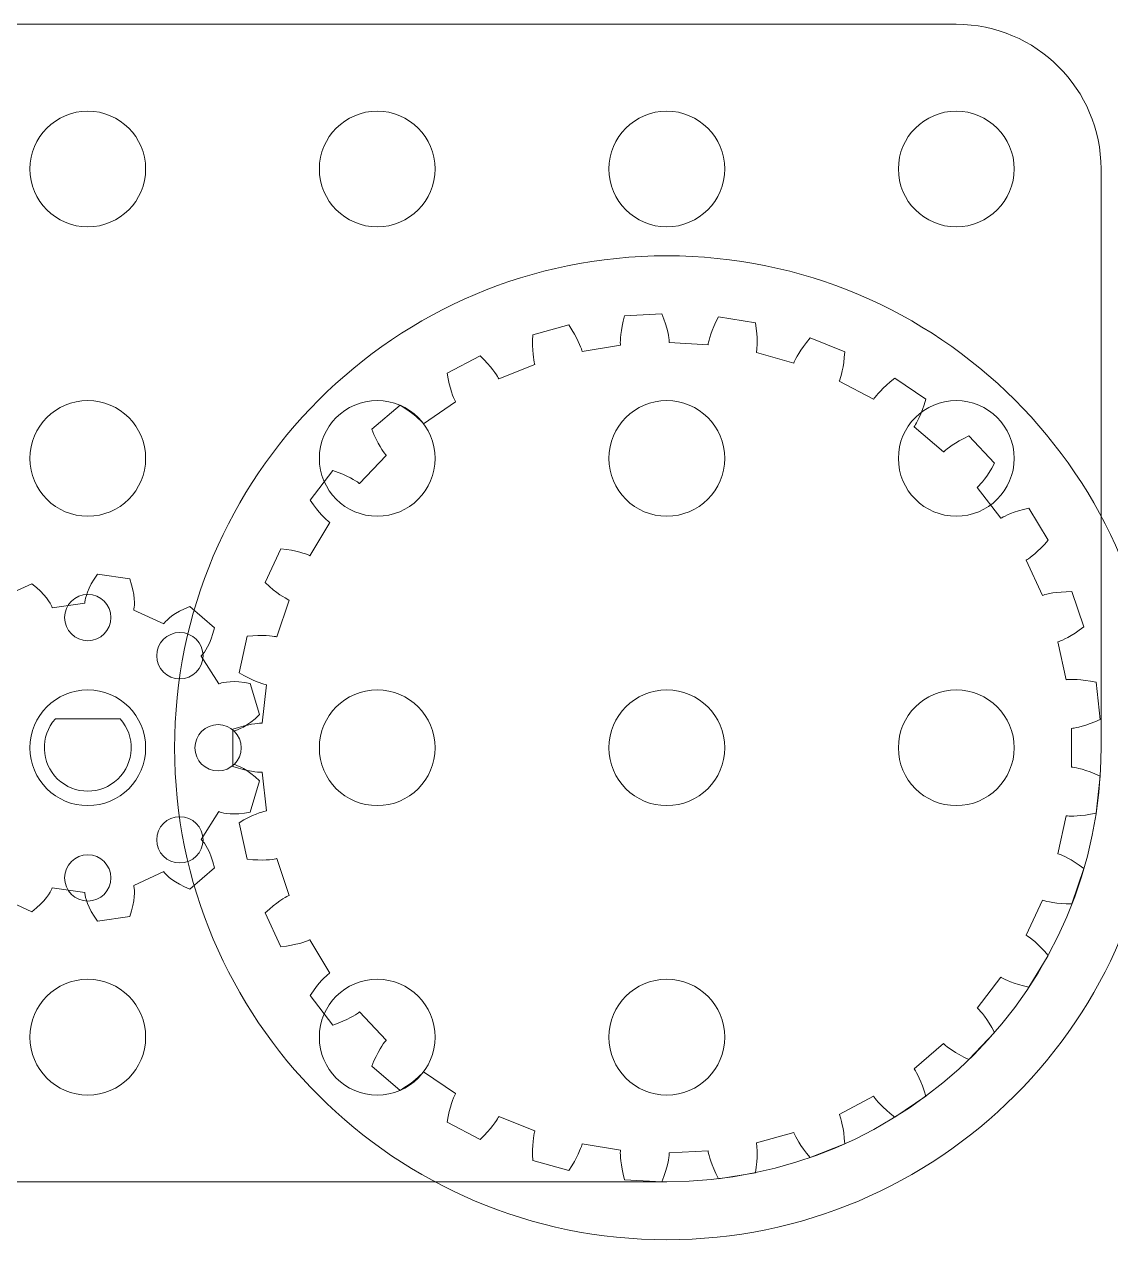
# Model space of a CAD drawing. Extents: x 3 to 252, y 3 to 116.
# Drawn here: x 37.81 to 75.33, y 3 to 45 of the extents above; entities that cross this region are included whole.
import ezdxf

# ---------------------------------------------------------------- set-up
doc = ezdxf.new("R2010")
doc.units = 0
doc.layers.get('0').update_dxf_attribs({"lineweight": 0})
doc.layers.add('layer 1', color=1, linetype='Continuous', lineweight=0)
doc.layers.add('layer 2', color=5, linetype='Continuous', lineweight=0)

msp = doc.modelspace()

# ---------------------------------------------------------------- linework, layer by layer
at = {"lineweight": 0}
for p, q in [((58.496, 34.739), (58.545, 34.929)), ((59.832, 34.999), (58.545, 34.929)), ((58.545, 34.929), (58.545, 34.929)), ((59.901, 34.815), (59.832, 34.999)), ((59.832, 34.999), (59.832, 34.999)), ((61.7, 34.717), (61.788, 34.893)), ((61.788, 34.893), (61.788, 34.893)), ((63.061, 34.684), (61.788, 34.893)), ((56.612, 34.612), (55.37, 34.267)), ((56.719, 34.447), (56.612, 34.612)), ((56.612, 34.612), (56.612, 34.612)), ((56.809, 34.296), (56.719, 34.447)), ((58.432, 34.414), (58.459, 34.567)), ((58.459, 34.567), (58.496, 34.739)), ((59.957, 34.648), (59.901, 34.815)), ((60, 34.499), (59.957, 34.648)), ((60.033, 34.368), (60, 34.499)), ((61.567, 34.414), (61.626, 34.557)), ((61.626, 34.557), (61.7, 34.717)), ((63.089, 34.49), (63.061, 34.684)), ((63.061, 34.684), (63.061, 34.684)), ((63.107, 34.315), (63.089, 34.49)), ((55.363, 34.071), (55.37, 34.267)), ((55.364, 33.895), (55.363, 34.071)), ((55.37, 34.267), (55.37, 34.267)), ((56.884, 34.16), (56.809, 34.296)), ((56.943, 34.039), (56.884, 34.16)), ((56.99, 33.935), (56.943, 34.039)), ((58.396, 34.001), (58.397, 34.074)), ((58.397, 34.074), (58.403, 34.167)), ((58.403, 34.167), (58.414, 34.28)), ((58.414, 34.28), (58.432, 34.414)), ((60.056, 34.256), (60.033, 34.368)), ((60.072, 34.165), (60.056, 34.256)), ((60.081, 34.093), (60.072, 34.165)), ((60.086, 34.041), (60.081, 34.093)), ((60.087, 34.01), (60.086, 34.041)), ((61.443, 34.019), (61.46, 34.089)), ((61.46, 34.089), (61.486, 34.179)), ((61.486, 34.179), (61.521, 34.287)), ((61.521, 34.287), (61.567, 34.414)), ((63.117, 34.16), (63.107, 34.315)), ((63.121, 34.025), (63.117, 34.16)), ((63.12, 33.911), (63.121, 34.025)), ((64.824, 34.008), (64.948, 34.16)), ((64.948, 34.16), (64.948, 34.16)), ((66.146, 33.683), (64.948, 34.16)), ((55.37, 33.74), (55.364, 33.895)), ((55.381, 33.605), (55.37, 33.74)), ((55.395, 33.492), (55.381, 33.605)), ((57.025, 33.849), (56.99, 33.935)), ((57.05, 33.781), (57.025, 33.849)), ((57.065, 33.731), (57.05, 33.781)), ((57.074, 33.701), (57.065, 33.731)), ((57.076, 33.691), (57.074, 33.701)), ((58.399, 33.908), (57.076, 33.691)), ((58.397, 33.95), (58.396, 34.001)), ((58.398, 33.918), (58.397, 33.95)), ((58.399, 33.908), (58.398, 33.918)), ((60.088, 34), (60.087, 34.01)), ((61.426, 33.927), (60.088, 34)), ((61.426, 33.927), (61.428, 33.937)), ((61.428, 33.937), (61.433, 33.968)), ((61.433, 33.968), (61.443, 34.019)), ((63.095, 33.654), (63.097, 33.664)), ((64.387, 33.295), (63.095, 33.654)), ((63.097, 33.664), (63.102, 33.694)), ((63.102, 33.694), (63.109, 33.746)), ((63.109, 33.746), (63.115, 33.818)), ((63.115, 33.818), (63.12, 33.911)), ((64.499, 33.528), (64.557, 33.626)), ((64.557, 33.626), (64.629, 33.74)), ((64.629, 33.74), (64.718, 33.867)), ((64.718, 33.867), (64.824, 34.008)), ((66.131, 33.487), (66.146, 33.683)), ((66.146, 33.683), (66.146, 33.683)), ((53.55, 33.542), (52.411, 32.939)), ((53.69, 33.404), (53.55, 33.542)), ((53.55, 33.542), (53.55, 33.542)), ((53.811, 33.276), (53.69, 33.404)), ((53.913, 33.159), (53.811, 33.276)), ((55.447, 33.239), (54.201, 32.743)), ((55.409, 33.4), (55.395, 33.492)), ((55.423, 33.329), (55.409, 33.4)), ((55.435, 33.279), (55.423, 33.329)), ((55.444, 33.249), (55.435, 33.279)), ((55.447, 33.239), (55.444, 33.249)), ((64.387, 33.295), (64.391, 33.305)), ((64.391, 33.305), (64.402, 33.334)), ((64.402, 33.334), (64.423, 33.381)), ((64.423, 33.381), (64.455, 33.446)), ((64.455, 33.446), (64.499, 33.528)), ((66.088, 33.158), (66.111, 33.312)), ((66.111, 33.312), (66.131, 33.487)), ((52.447, 32.745), (52.411, 32.939)), ((52.411, 32.939), (52.411, 32.939)), ((53.997, 33.054), (53.913, 33.159)), ((54.065, 32.962), (53.997, 33.054)), ((54.118, 32.886), (54.065, 32.962)), ((54.156, 32.824), (54.118, 32.886)), ((54.182, 32.779), (54.156, 32.824)), ((54.197, 32.752), (54.182, 32.779)), ((65.991, 32.756), (66.013, 32.825)), ((66.013, 32.825), (66.037, 32.915)), ((66.037, 32.915), (66.063, 33.026)), ((66.063, 33.026), (66.088, 33.158)), ((67.722, 32.643), (67.877, 32.766)), ((67.877, 32.766), (67.877, 32.766)), ((68.944, 32.042), (67.877, 32.766)), ((52.485, 32.573), (52.447, 32.745)), ((52.525, 32.423), (52.485, 32.573)), ((52.564, 32.294), (52.525, 32.423)), ((54.201, 32.743), (54.197, 32.752)), ((65.958, 32.669), (65.962, 32.678)), ((67.142, 32.041), (65.958, 32.669)), ((65.962, 32.678), (65.974, 32.707)), ((65.974, 32.707), (65.991, 32.756)), ((67.379, 32.328), (67.475, 32.423)), ((67.475, 32.423), (67.589, 32.529)), ((67.589, 32.529), (67.722, 32.643)), ((52.707, 31.951), (51.598, 31.198)), ((52.602, 32.187), (52.564, 32.294)), ((52.636, 32.1), (52.602, 32.187)), ((52.665, 32.034), (52.636, 32.1)), ((52.688, 31.987), (52.665, 32.034)), ((52.702, 31.96), (52.688, 31.987)), ((52.707, 31.951), (52.702, 31.96)), ((67.142, 32.041), (67.148, 32.05)), ((67.148, 32.05), (67.165, 32.075)), ((67.165, 32.075), (67.196, 32.117)), ((67.196, 32.117), (67.241, 32.174)), ((67.241, 32.174), (67.302, 32.245)), ((67.302, 32.245), (67.379, 32.328)), ((68.887, 31.854), (68.944, 32.042)), ((68.944, 32.042), (68.944, 32.042)), ((50.789, 31.839), (49.807, 31.005)), ((50.956, 31.734), (50.789, 31.839)), ((50.789, 31.839), (50.789, 31.839)), ((51.101, 31.635), (50.956, 31.734)), ((51.226, 31.542), (51.101, 31.635)), ((51.331, 31.458), (51.226, 31.542)), ((68.721, 31.418), (68.774, 31.542)), ((68.774, 31.542), (68.83, 31.687)), ((68.83, 31.687), (68.887, 31.854)), ((51.417, 31.383), (51.331, 31.458)), ((51.485, 31.32), (51.417, 31.383)), ((51.536, 31.268), (51.485, 31.32)), ((51.571, 31.23), (51.536, 31.268)), ((51.591, 31.206), (51.571, 31.23)), ((51.598, 31.198), (51.591, 31.206)), ((68.542, 31.092), (68.548, 31.1)), ((69.564, 30.224), (68.542, 31.092)), ((68.548, 31.1), (68.566, 31.126)), ((68.566, 31.126), (68.593, 31.17)), ((68.593, 31.17), (68.629, 31.233)), ((68.629, 31.233), (68.672, 31.315)), ((68.672, 31.315), (68.721, 31.418)), ((49.883, 30.823), (49.807, 31.005)), ((49.807, 31.005), (49.807, 31.005)), ((49.958, 30.664), (49.883, 30.823)), ((50.029, 30.526), (49.958, 30.664)), ((70.104, 30.605), (70.26, 30.688)), ((70.26, 30.688), (70.437, 30.774)), ((70.437, 30.774), (70.437, 30.774)), ((71.323, 29.838), (70.437, 30.774)), ((50.095, 30.408), (50.029, 30.526)), ((50.155, 30.311), (50.095, 30.408)), ((50.207, 30.234), (50.155, 30.311)), ((69.571, 30.231), (69.594, 30.253)), ((69.594, 30.253), (69.633, 30.287)), ((69.633, 30.287), (69.689, 30.333)), ((69.689, 30.333), (69.763, 30.389)), ((69.763, 30.389), (69.857, 30.454)), ((69.857, 30.454), (69.97, 30.526)), ((69.97, 30.526), (70.104, 30.605)), ((50.309, 30.103), (49.387, 29.13)), ((50.25, 30.175), (50.207, 30.234)), ((50.282, 30.135), (50.25, 30.175)), ((50.302, 30.111), (50.282, 30.135)), ((50.309, 30.103), (50.302, 30.111)), ((69.564, 30.224), (69.571, 30.231)), ((71.228, 29.666), (71.323, 29.838)), ((71.323, 29.838), (71.323, 29.838)), ((48.46, 29.582), (47.68, 28.556)), ((48.645, 29.516), (48.46, 29.582)), ((48.46, 29.582), (48.46, 29.582)), ((48.808, 29.45), (48.645, 29.516)), ((48.95, 29.386), (48.808, 29.45)), ((71.051, 29.386), (71.136, 29.516)), ((71.136, 29.516), (71.228, 29.666)), ((49.071, 29.327), (48.95, 29.386)), ((49.171, 29.272), (49.071, 29.327)), ((49.251, 29.225), (49.171, 29.272)), ((49.312, 29.185), (49.251, 29.225)), ((49.354, 29.155), (49.312, 29.185)), ((49.379, 29.137), (49.354, 29.155)), ((49.387, 29.13), (49.379, 29.137)), ((70.727, 28.996), (70.735, 29.003)), ((71.538, 27.929), (70.727, 28.996)), ((70.735, 29.003), (70.757, 29.025)), ((70.757, 29.025), (70.793, 29.062)), ((70.793, 29.062), (70.842, 29.115)), ((70.842, 29.115), (70.902, 29.187)), ((70.902, 29.187), (70.972, 29.277)), ((70.972, 29.277), (71.051, 29.386)), ((47.793, 28.395), (47.68, 28.556)), ((47.68, 28.556), (47.68, 28.556)), ((47.9, 28.256), (47.793, 28.395)), ((47.999, 28.136), (47.9, 28.256)), ((72, 28.137), (72.148, 28.185)), ((72.148, 28.185), (72.317, 28.232)), ((72.317, 28.232), (72.509, 28.278)), ((72.509, 28.278), (72.509, 28.278)), ((73.173, 27.174), (72.509, 28.278)), ((48.363, 27.784), (47.672, 26.635)), ((48.089, 28.036), (47.999, 28.136)), ((48.169, 27.954), (48.089, 28.036)), ((48.236, 27.89), (48.169, 27.954)), ((48.29, 27.841), (48.236, 27.89)), ((48.33, 27.809), (48.29, 27.841)), ((48.355, 27.79), (48.33, 27.809)), ((48.363, 27.784), (48.355, 27.79)), ((71.538, 27.929), (71.547, 27.935)), ((71.547, 27.935), (71.574, 27.951)), ((71.574, 27.951), (71.619, 27.976)), ((71.619, 27.976), (71.684, 28.008)), ((71.684, 28.008), (71.768, 28.047)), ((71.768, 28.047), (71.874, 28.09)), ((71.874, 28.09), (72, 28.137)), ((72.81, 26.791), (72.921, 26.899)), ((72.921, 26.899), (73.043, 27.026)), ((73.043, 27.026), (73.173, 27.174)), ((73.173, 27.174), (73.173, 27.174)), ((46.67, 26.877), (46.128, 25.708)), ((46.865, 26.852), (46.67, 26.877)), ((46.67, 26.877), (46.67, 26.877)), ((47.038, 26.823), (46.865, 26.852)), ((47.19, 26.792), (47.038, 26.823)), ((47.321, 26.759), (47.19, 26.792)), ((47.431, 26.728), (47.321, 26.759)), ((47.519, 26.698), (47.431, 26.728)), ((47.587, 26.673), (47.519, 26.698)), ((47.635, 26.653), (47.587, 26.673)), ((47.663, 26.64), (47.635, 26.653)), ((47.672, 26.635), (47.663, 26.64)), ((72.41, 26.48), (72.419, 26.485)), ((72.973, 25.263), (72.41, 26.48)), ((72.419, 26.485), (72.446, 26.501)), ((72.446, 26.501), (72.489, 26.529)), ((72.489, 26.529), (72.548, 26.571)), ((72.548, 26.571), (72.622, 26.628)), ((72.622, 26.628), (72.71, 26.701)), ((72.71, 26.701), (72.81, 26.791)), ((38.071, 25.667), (37.05, 25.201)), ((38.233, 25.535), (38.071, 25.667)), ((38.071, 25.667), (38.071, 25.667)), ((40.048, 25.513), (40.122, 25.66)), ((40.122, 25.66), (40.218, 25.821)), ((40.218, 25.821), (40.336, 25.993)), ((40.336, 25.993), (40.336, 25.993)), ((41.448, 25.833), (40.336, 25.993)), ((41.513, 25.634), (41.448, 25.833)), ((41.448, 25.833), (41.448, 25.833)), ((41.559, 25.453), (41.513, 25.634)), ((46.274, 25.575), (46.128, 25.708)), ((46.128, 25.708), (46.128, 25.708)), ((38.37, 25.408), (38.233, 25.535)), ((38.483, 25.288), (38.37, 25.408)), ((38.574, 25.177), (38.483, 25.288)), ((39.925, 25.172), (39.952, 25.267)), ((39.952, 25.267), (39.992, 25.381)), ((39.992, 25.381), (40.048, 25.513)), ((41.589, 25.291), (41.559, 25.453)), ((41.606, 25.149), (41.589, 25.291)), ((46.408, 25.462), (46.274, 25.575)), ((46.531, 25.366), (46.408, 25.462)), ((46.64, 25.288), (46.531, 25.366)), ((46.735, 25.225), (46.64, 25.288)), ((46.815, 25.176), (46.735, 25.225)), ((72.973, 25.263), (72.983, 25.267)), ((72.983, 25.267), (73.012, 25.277)), ((73.012, 25.277), (73.062, 25.292)), ((73.062, 25.292), (73.132, 25.31)), ((73.132, 25.31), (73.223, 25.329)), ((73.223, 25.329), (73.335, 25.349)), ((73.335, 25.349), (73.469, 25.367)), ((73.469, 25.367), (73.623, 25.382)), ((73.623, 25.382), (73.799, 25.392)), ((73.799, 25.392), (73.996, 25.396)), ((73.996, 25.396), (73.996, 25.396)), ((74.407, 24.174), (73.996, 25.396)), ((38.645, 25.079), (38.574, 25.177)), ((38.697, 24.995), (38.645, 25.079)), ((38.733, 24.927), (38.697, 24.995)), ((38.756, 24.877), (38.733, 24.927)), ((38.768, 24.846), (38.756, 24.877)), ((38.771, 24.836), (38.768, 24.846)), ((39.899, 24.998), (38.771, 24.836)), ((39.899, 25.009), (39.902, 25.042)), ((39.899, 24.998), (39.899, 25.009)), ((39.902, 25.042), (39.909, 25.096)), ((39.909, 25.096), (39.925, 25.172)), ((41.59, 24.766), (41.597, 24.798)), ((41.597, 24.798), (41.605, 24.853)), ((41.605, 24.853), (41.611, 24.929)), ((41.612, 25.028), (41.606, 25.149)), ((41.611, 24.929), (41.612, 25.028)), ((43.17, 24.718), (43.337, 24.801)), ((43.337, 24.801), (43.529, 24.882)), ((43.529, 24.882), (43.529, 24.882)), ((44.378, 24.147), (43.529, 24.882)), ((46.962, 25.1), (46.534, 23.83)), ((46.878, 25.141), (46.815, 25.176)), ((46.924, 25.117), (46.878, 25.141)), ((46.953, 25.104), (46.924, 25.117)), ((46.962, 25.1), (46.953, 25.104)), ((41.587, 24.755), (41.59, 24.766)), ((42.624, 24.282), (41.587, 24.755)), ((42.686, 24.359), (42.74, 24.414)), ((42.74, 24.414), (42.814, 24.48)), ((42.814, 24.48), (42.909, 24.554)), ((42.909, 24.554), (43.027, 24.634)), ((43.027, 24.634), (43.17, 24.718)), ((42.624, 24.282), (42.63, 24.291)), ((42.63, 24.291), (42.65, 24.317)), ((42.65, 24.317), (42.686, 24.359)), ((44.267, 23.767), (44.326, 23.945)), ((44.326, 23.945), (44.378, 24.147)), ((44.378, 24.147), (44.378, 24.147)), ((73.97, 23.878), (74.102, 23.96)), ((74.102, 23.96), (74.249, 24.058)), ((74.249, 24.058), (74.407, 24.174)), ((74.407, 24.174), (74.407, 24.174)), ((44.142, 23.486), (44.204, 23.614)), ((44.204, 23.614), (44.267, 23.767)), ((45.503, 23.851), (45.226, 22.592)), ((45.699, 23.868), (45.503, 23.851)), ((45.503, 23.851), (45.503, 23.851)), ((45.875, 23.877), (45.699, 23.868)), ((46.03, 23.879), (45.875, 23.877)), ((46.165, 23.876), (46.03, 23.879)), ((46.278, 23.868), (46.165, 23.876)), ((46.371, 23.859), (46.278, 23.868)), ((46.443, 23.848), (46.371, 23.859)), ((46.494, 23.839), (46.443, 23.848)), ((46.524, 23.832), (46.494, 23.839)), ((46.534, 23.83), (46.524, 23.832)), ((73.513, 23.661), (73.523, 23.664)), ((73.801, 22.351), (73.513, 23.661)), ((73.523, 23.664), (73.552, 23.674)), ((73.552, 23.674), (73.601, 23.692)), ((73.601, 23.692), (73.667, 23.72)), ((73.667, 23.72), (73.752, 23.76)), ((73.752, 23.76), (73.853, 23.812)), ((73.853, 23.812), (73.97, 23.878)), ((43.913, 23.165), (43.921, 23.172)), ((44.529, 22.206), (43.913, 23.165)), ((43.921, 23.172), (43.944, 23.196)), ((43.944, 23.196), (43.98, 23.237)), ((43.98, 23.237), (44.027, 23.298)), ((44.027, 23.298), (44.082, 23.381)), ((44.082, 23.381), (44.142, 23.486)), ((44.698, 22.255), (44.795, 22.27)), ((44.795, 22.27), (44.916, 22.281)), ((44.916, 22.281), (45.059, 22.285)), ((45.059, 22.285), (45.224, 22.278)), ((45.224, 22.278), (45.41, 22.258)), ((45.396, 22.494), (45.226, 22.592)), ((45.226, 22.592), (45.226, 22.592)), ((45.552, 22.412), (45.396, 22.494)), ((45.692, 22.345), (45.552, 22.412)), ((45.816, 22.292), (45.692, 22.345)), ((45.922, 22.251), (45.816, 22.292)), ((73.801, 22.351), (73.811, 22.353)), ((73.811, 22.353), (73.842, 22.356)), ((73.842, 22.356), (73.894, 22.36)), ((73.894, 22.36), (73.966, 22.362)), ((73.966, 22.362), (74.06, 22.362)), ((74.06, 22.362), (74.173, 22.357)), ((74.173, 22.357), (74.308, 22.346)), ((74.308, 22.346), (74.462, 22.327)), ((74.462, 22.327), (74.636, 22.3)), ((74.636, 22.3), (74.829, 22.261)), ((74.829, 22.261), (74.829, 22.261)), ((74.968, 20.98), (74.829, 22.261)), ((44.529, 22.206), (44.539, 22.211)), ((44.539, 22.211), (44.57, 22.222)), ((44.57, 22.222), (44.623, 22.238)), ((44.623, 22.238), (44.698, 22.255)), ((45.41, 22.258), (45.615, 22.222)), ((45.615, 22.222), (45.615, 22.222)), ((45.932, 21.144), (45.615, 22.222)), ((46.01, 22.221), (45.922, 22.251)), ((46.08, 22.2), (46.01, 22.221)), ((46.171, 22.178), (46.026, 20.845)), ((46.13, 22.187), (46.08, 22.2)), ((46.16, 22.18), (46.13, 22.187)), ((46.171, 22.178), (46.16, 22.18)), ((45.633, 20.885), (45.778, 21.003)), ((45.778, 21.003), (45.932, 21.144)), ((45.932, 21.144), (45.932, 21.144)), ((45.202, 20.704), (45.014, 20.645)), ((45.014, 20.645), (45.014, 20.645)), ((45.014, 20.645), (45.014, 19.355)), ((45.052, 20.579), (45.105, 20.594)), ((45.105, 20.594), (45.178, 20.62)), ((45.178, 20.62), (45.268, 20.66)), ((45.371, 20.75), (45.202, 20.704)), ((45.268, 20.66), (45.375, 20.716)), ((45.523, 20.785), (45.371, 20.75)), ((45.375, 20.716), (45.498, 20.79)), ((45.498, 20.79), (45.633, 20.885)), ((45.655, 20.811), (45.523, 20.785)), ((45.767, 20.828), (45.655, 20.811)), ((45.86, 20.839), (45.767, 20.828)), ((45.932, 20.844), (45.86, 20.839)), ((45.984, 20.846), (45.932, 20.844)), ((46.015, 20.846), (45.984, 20.846)), ((46.026, 20.845), (46.015, 20.846)), ((73.984, 20.67), (73.994, 20.671)), ((73.984, 19.33), (73.984, 20.67)), ((73.994, 20.671), (74.025, 20.674)), ((74.025, 20.674), (74.076, 20.682)), ((74.076, 20.682), (74.148, 20.695)), ((74.148, 20.695), (74.239, 20.716)), ((74.239, 20.716), (74.349, 20.745)), ((74.349, 20.745), (74.477, 20.785)), ((74.477, 20.785), (74.624, 20.836)), ((74.624, 20.836), (74.788, 20.9)), ((74.788, 20.9), (74.968, 20.98)), ((74.968, 20.98), (74.968, 20.98)), ((45.009, 20.57), (45.02, 20.572)), ((45.009, 19.43), (45.009, 20.57)), ((45.02, 20.572), (45.052, 20.579)), ((45.009, 19.43), (45.02, 19.428)), ((45.202, 19.296), (45.014, 19.355)), ((45.014, 19.355), (45.014, 19.355)), ((45.02, 19.428), (45.052, 19.421)), ((45.052, 19.421), (45.105, 19.406)), ((45.105, 19.406), (45.178, 19.38)), ((45.178, 19.38), (45.268, 19.34)), ((45.268, 19.34), (45.375, 19.284)), ((73.984, 19.33), (73.994, 19.329)), ((73.994, 19.329), (74.025, 19.326)), ((74.025, 19.326), (74.076, 19.318)), ((45.371, 19.25), (45.202, 19.296)), ((45.523, 19.215), (45.371, 19.25)), ((45.375, 19.284), (45.498, 19.21)), ((45.498, 19.21), (45.633, 19.115)), ((45.655, 19.189), (45.523, 19.215)), ((45.633, 19.115), (45.778, 18.997)), ((45.767, 19.172), (45.655, 19.189)), ((45.86, 19.161), (45.767, 19.172)), ((45.778, 18.997), (45.932, 18.856)), ((45.932, 19.156), (45.86, 19.161)), ((45.984, 19.154), (45.932, 19.156)), ((46.015, 19.154), (45.984, 19.154)), ((46.026, 19.155), (46.015, 19.154)), ((46.026, 19.155), (46.171, 17.822)), ((74.076, 19.318), (74.148, 19.305)), ((74.148, 19.305), (74.239, 19.284)), ((74.239, 19.284), (74.349, 19.255)), ((74.349, 19.255), (74.477, 19.215)), ((74.477, 19.215), (74.624, 19.164)), ((74.624, 19.164), (74.788, 19.1)), ((74.788, 19.1), (74.968, 19.02)), ((74.829, 17.739), (74.968, 19.02)), ((74.968, 19.02), (74.968, 19.02)), ((45.615, 17.778), (45.932, 18.856)), ((45.932, 18.856), (45.932, 18.856)), ((43.913, 16.835), (44.529, 17.794)), ((44.529, 17.794), (44.539, 17.789)), ((44.539, 17.789), (44.57, 17.778)), ((44.57, 17.778), (44.623, 17.762)), ((44.623, 17.762), (44.698, 17.745)), ((44.698, 17.745), (44.795, 17.73)), ((44.795, 17.73), (44.916, 17.719)), ((44.916, 17.719), (45.059, 17.715)), ((45.059, 17.715), (45.224, 17.722)), ((45.224, 17.722), (45.41, 17.742)), ((45.41, 17.742), (45.615, 17.778)), ((45.692, 17.655), (45.552, 17.588)), ((45.615, 17.778), (45.615, 17.778)), ((45.816, 17.708), (45.692, 17.655)), ((45.922, 17.749), (45.816, 17.708)), ((46.01, 17.779), (45.922, 17.749)), ((46.08, 17.8), (46.01, 17.779)), ((46.13, 17.813), (46.08, 17.8)), ((46.16, 17.82), (46.13, 17.813)), ((46.171, 17.822), (46.16, 17.82)), ((73.513, 16.339), (73.801, 17.649)), ((73.801, 17.649), (73.811, 17.647)), ((73.811, 17.647), (73.842, 17.644)), ((73.842, 17.644), (73.894, 17.64)), ((73.894, 17.64), (73.966, 17.638)), ((74.06, 17.638), (74.173, 17.643)), ((74.173, 17.643), (74.308, 17.654)), ((74.308, 17.654), (74.462, 17.673)), ((74.462, 17.673), (74.636, 17.7)), ((74.636, 17.7), (74.829, 17.739)), ((74.829, 17.739), (74.829, 17.739)), ((45.396, 17.506), (45.226, 17.408)), ((45.226, 17.408), (45.226, 17.408)), ((45.226, 17.408), (45.503, 16.149)), ((45.552, 17.588), (45.396, 17.506)), ((73.966, 17.638), (74.06, 17.638)), ((43.913, 16.835), (43.921, 16.828)), ((43.921, 16.828), (43.944, 16.804)), ((43.944, 16.804), (43.98, 16.763)), ((43.98, 16.763), (44.027, 16.702)), ((44.027, 16.702), (44.082, 16.619)), ((44.082, 16.619), (44.142, 16.514)), ((44.142, 16.514), (44.204, 16.386)), ((44.204, 16.386), (44.267, 16.233)), ((44.267, 16.233), (44.326, 16.055)), ((44.326, 16.055), (44.378, 15.853)), ((45.699, 16.132), (45.503, 16.149)), ((45.503, 16.149), (45.503, 16.149)), ((45.875, 16.123), (45.699, 16.132)), ((46.03, 16.121), (45.875, 16.123)), ((46.165, 16.124), (46.03, 16.121)), ((46.278, 16.132), (46.165, 16.124)), ((46.371, 16.141), (46.278, 16.132)), ((46.443, 16.152), (46.371, 16.141)), ((46.494, 16.161), (46.443, 16.152)), ((46.524, 16.168), (46.494, 16.161)), ((46.534, 16.17), (46.524, 16.168)), ((46.534, 16.17), (46.962, 14.9)), ((73.513, 16.339), (73.523, 16.336)), ((73.523, 16.336), (73.552, 16.326)), ((73.552, 16.326), (73.601, 16.308)), ((73.601, 16.308), (73.667, 16.28)), ((73.667, 16.28), (73.752, 16.24)), ((73.752, 16.24), (73.853, 16.188)), ((73.853, 16.188), (73.97, 16.122)), ((73.97, 16.122), (74.102, 16.04)), ((74.102, 16.04), (74.249, 15.942)), ((41.587, 15.245), (42.624, 15.718)), ((42.624, 15.718), (42.63, 15.709)), ((42.63, 15.709), (42.65, 15.683)), ((42.65, 15.683), (42.686, 15.641)), ((42.686, 15.641), (42.74, 15.586)), ((42.74, 15.586), (42.814, 15.52)), ((43.529, 15.118), (44.378, 15.853)), ((44.378, 15.853), (44.378, 15.853)), ((73.996, 14.604), (74.407, 15.826)), ((74.249, 15.942), (74.407, 15.826)), ((74.407, 15.826), (74.407, 15.826)), ((38.756, 15.123), (38.733, 15.073)), ((38.768, 15.154), (38.756, 15.123)), ((38.771, 15.164), (38.768, 15.154)), ((38.771, 15.164), (39.899, 15.002)), ((41.587, 15.245), (41.59, 15.234)), ((41.59, 15.234), (41.597, 15.202)), ((41.597, 15.202), (41.605, 15.147)), ((41.605, 15.147), (41.611, 15.071)), ((42.814, 15.52), (42.909, 15.446)), ((42.909, 15.446), (43.027, 15.366)), ((43.027, 15.366), (43.17, 15.282)), ((43.17, 15.282), (43.337, 15.199)), ((43.337, 15.199), (43.529, 15.118)), ((37.05, 14.799), (38.071, 14.333)), ((38.483, 14.712), (38.37, 14.592)), ((38.574, 14.823), (38.483, 14.712)), ((38.645, 14.921), (38.574, 14.823)), ((38.697, 15.005), (38.645, 14.921)), ((38.733, 15.073), (38.697, 15.005)), ((39.899, 15.002), (39.899, 14.991)), ((39.899, 14.991), (39.902, 14.958)), ((39.902, 14.958), (39.909, 14.904)), ((39.909, 14.904), (39.925, 14.828)), ((39.925, 14.828), (39.952, 14.733)), ((39.952, 14.733), (39.992, 14.619)), ((41.589, 14.709), (41.559, 14.547)), ((41.606, 14.851), (41.589, 14.709)), ((41.612, 14.972), (41.606, 14.851)), ((41.611, 15.071), (41.612, 14.972)), ((43.529, 15.118), (43.529, 15.118)), ((46.64, 14.712), (46.531, 14.634)), ((46.735, 14.775), (46.64, 14.712)), ((46.815, 14.824), (46.735, 14.775)), ((46.878, 14.859), (46.815, 14.824)), ((46.924, 14.883), (46.878, 14.859)), ((46.953, 14.896), (46.924, 14.883)), ((46.962, 14.9), (46.953, 14.896)), ((72.41, 13.52), (72.973, 14.737)), ((72.973, 14.737), (72.983, 14.733)), ((72.983, 14.733), (73.012, 14.723)), ((73.012, 14.723), (73.062, 14.708)), ((73.062, 14.708), (73.132, 14.69)), ((38.233, 14.465), (38.071, 14.333)), ((38.071, 14.333), (38.071, 14.333)), ((38.37, 14.592), (38.233, 14.465)), ((39.992, 14.619), (40.048, 14.487)), ((40.048, 14.487), (40.122, 14.34)), ((40.122, 14.34), (40.218, 14.179)), ((41.513, 14.366), (41.448, 14.167)), ((41.559, 14.547), (41.513, 14.366)), ((46.274, 14.425), (46.128, 14.292)), ((46.128, 14.292), (46.128, 14.292)), ((46.128, 14.292), (46.67, 13.123)), ((46.408, 14.538), (46.274, 14.425)), ((46.531, 14.634), (46.408, 14.538)), ((73.132, 14.69), (73.223, 14.671)), ((73.223, 14.671), (73.335, 14.651)), ((73.335, 14.651), (73.469, 14.633)), ((73.469, 14.633), (73.623, 14.618)), ((73.623, 14.618), (73.799, 14.608)), ((73.799, 14.608), (73.996, 14.604)), ((73.996, 14.604), (73.996, 14.604)), ((40.218, 14.179), (40.336, 14.007)), ((40.336, 14.007), (41.448, 14.167)), ((40.336, 14.007), (40.336, 14.007)), ((41.448, 14.167), (41.448, 14.167)), ((72.41, 13.52), (72.419, 13.515)), ((72.419, 13.515), (72.446, 13.499)), ((72.446, 13.499), (72.489, 13.471)), ((72.489, 13.471), (72.548, 13.429)), ((46.865, 13.148), (46.67, 13.123)), ((46.67, 13.123), (46.67, 13.123)), ((47.038, 13.177), (46.865, 13.148)), ((47.19, 13.208), (47.038, 13.177)), ((47.321, 13.241), (47.19, 13.208)), ((47.431, 13.272), (47.321, 13.241)), ((47.519, 13.302), (47.431, 13.272)), ((47.587, 13.327), (47.519, 13.302)), ((47.635, 13.347), (47.587, 13.327)), ((47.663, 13.36), (47.635, 13.347)), ((47.672, 13.365), (47.663, 13.36)), ((47.672, 13.365), (48.363, 12.216)), ((72.548, 13.429), (72.622, 13.372)), ((72.622, 13.372), (72.71, 13.299)), ((72.71, 13.299), (72.81, 13.209)), ((72.81, 13.209), (72.921, 13.101)), ((72.921, 13.101), (73.043, 12.974)), ((72.509, 11.722), (73.173, 12.826)), ((73.043, 12.974), (73.173, 12.826)), ((73.173, 12.826), (73.173, 12.826)), ((48.33, 12.191), (48.29, 12.159)), ((48.355, 12.21), (48.33, 12.191)), ((48.363, 12.216), (48.355, 12.21)), ((47.999, 11.864), (47.9, 11.744)), ((48.089, 11.964), (47.999, 11.864)), ((48.169, 12.046), (48.089, 11.964)), ((48.236, 12.11), (48.169, 12.046)), ((48.29, 12.159), (48.236, 12.11)), ((70.727, 11.004), (71.538, 12.071)), ((71.538, 12.071), (71.547, 12.065)), ((71.547, 12.065), (71.574, 12.049)), ((71.574, 12.049), (71.619, 12.024)), ((71.619, 12.024), (71.684, 11.992)), ((71.684, 11.992), (71.768, 11.953)), ((71.768, 11.953), (71.874, 11.91)), ((71.874, 11.91), (72, 11.863)), ((72, 11.863), (72.148, 11.815)), ((72.148, 11.815), (72.317, 11.768)), ((72.317, 11.768), (72.509, 11.722)), ((47.793, 11.605), (47.68, 11.444)), ((47.68, 11.444), (47.68, 11.444)), ((47.68, 11.444), (48.46, 10.418)), ((47.9, 11.744), (47.793, 11.605)), ((72.509, 11.722), (72.509, 11.722)), ((70.727, 11.004), (70.735, 10.997)), ((70.735, 10.997), (70.757, 10.975)), ((70.757, 10.975), (70.793, 10.938)), ((70.793, 10.938), (70.842, 10.885)), ((48.808, 10.55), (48.645, 10.484)), ((48.95, 10.614), (48.808, 10.55)), ((49.071, 10.673), (48.95, 10.614)), ((49.171, 10.728), (49.071, 10.673)), ((49.251, 10.775), (49.171, 10.728)), ((49.312, 10.815), (49.251, 10.775)), ((49.354, 10.845), (49.312, 10.815)), ((49.379, 10.863), (49.354, 10.845)), ((49.387, 10.87), (49.379, 10.863)), ((49.387, 10.87), (50.309, 9.897)), ((70.842, 10.885), (70.902, 10.813)), ((70.902, 10.813), (70.972, 10.723)), ((70.972, 10.723), (71.051, 10.614)), ((71.051, 10.614), (71.136, 10.484)), ((48.645, 10.484), (48.46, 10.418)), ((48.46, 10.418), (48.46, 10.418)), ((70.437, 9.226), (71.323, 10.162)), ((71.136, 10.484), (71.228, 10.334)), ((71.228, 10.334), (71.323, 10.162)), ((71.323, 10.162), (71.323, 10.162)), ((50.155, 9.689), (50.095, 9.592)), ((50.207, 9.766), (50.155, 9.689)), ((50.25, 9.825), (50.207, 9.766)), ((50.282, 9.865), (50.25, 9.825)), ((50.302, 9.889), (50.282, 9.865)), ((50.309, 9.897), (50.302, 9.889)), ((68.542, 8.908), (69.564, 9.776)), ((69.564, 9.776), (69.571, 9.769)), ((69.571, 9.769), (69.594, 9.747)), ((69.594, 9.747), (69.633, 9.713)), ((69.633, 9.713), (69.689, 9.667)), ((69.689, 9.667), (69.763, 9.611)), ((49.958, 9.336), (49.883, 9.177)), ((50.029, 9.474), (49.958, 9.336)), ((50.095, 9.592), (50.029, 9.474)), ((69.763, 9.611), (69.857, 9.546)), ((69.857, 9.546), (69.97, 9.474)), ((69.97, 9.474), (70.104, 9.395)), ((70.104, 9.395), (70.26, 9.312)), ((70.26, 9.312), (70.437, 9.226)), ((49.883, 9.177), (49.807, 8.995)), ((49.807, 8.995), (49.807, 8.995)), ((49.807, 8.995), (50.789, 8.161)), ((68.542, 8.908), (68.548, 8.9)), ((68.548, 8.9), (68.566, 8.874)), ((68.566, 8.874), (68.593, 8.83)), ((68.593, 8.83), (68.629, 8.767)), ((70.437, 9.226), (70.437, 9.226)), ((51.226, 8.458), (51.101, 8.365)), ((51.331, 8.542), (51.226, 8.458)), ((51.417, 8.617), (51.331, 8.542)), ((51.485, 8.68), (51.417, 8.617)), ((51.536, 8.732), (51.485, 8.68)), ((51.571, 8.77), (51.536, 8.732)), ((51.591, 8.794), (51.571, 8.77)), ((51.598, 8.802), (51.591, 8.794)), ((51.598, 8.802), (52.707, 8.049)), ((68.629, 8.767), (68.672, 8.685)), ((68.672, 8.685), (68.721, 8.582)), ((68.721, 8.582), (68.774, 8.458)), ((68.774, 8.458), (68.83, 8.313)), ((50.956, 8.266), (50.789, 8.161)), ((50.789, 8.161), (50.789, 8.161)), ((51.101, 8.365), (50.956, 8.266)), ((52.688, 8.013), (52.665, 7.966)), ((52.702, 8.04), (52.688, 8.013)), ((52.707, 8.049), (52.702, 8.04)), ((68.83, 8.313), (68.887, 8.146)), ((68.887, 8.146), (68.944, 7.958)), ((52.525, 7.577), (52.485, 7.427)), ((52.564, 7.706), (52.525, 7.577)), ((52.602, 7.813), (52.564, 7.706)), ((52.636, 7.9), (52.602, 7.813)), ((52.665, 7.966), (52.636, 7.9)), ((65.958, 7.331), (67.142, 7.959)), ((67.142, 7.959), (67.148, 7.95)), ((67.148, 7.95), (67.165, 7.925)), ((67.165, 7.925), (67.196, 7.883)), ((67.196, 7.883), (67.241, 7.826)), ((67.241, 7.826), (67.302, 7.755)), ((67.302, 7.755), (67.379, 7.672)), ((67.379, 7.672), (67.475, 7.577)), ((67.475, 7.577), (67.589, 7.471)), ((67.877, 7.234), (68.944, 7.958)), ((68.944, 7.958), (68.944, 7.958)), ((52.447, 7.255), (52.411, 7.061)), ((52.485, 7.427), (52.447, 7.255)), ((54.156, 7.176), (54.118, 7.114)), ((54.182, 7.221), (54.156, 7.176)), ((54.197, 7.248), (54.182, 7.221)), ((54.201, 7.257), (54.197, 7.248)), ((54.201, 7.257), (55.447, 6.761)), ((65.958, 7.331), (65.962, 7.322)), ((65.962, 7.322), (65.974, 7.293)), ((65.974, 7.293), (65.991, 7.244)), ((65.991, 7.244), (66.013, 7.175)), ((66.013, 7.175), (66.037, 7.085)), ((67.589, 7.471), (67.722, 7.357)), ((67.722, 7.357), (67.877, 7.234)), ((67.877, 7.234), (67.877, 7.234)), ((52.411, 7.061), (52.411, 7.061)), ((52.411, 7.061), (53.55, 6.458)), ((53.811, 6.724), (53.69, 6.596)), ((53.913, 6.841), (53.811, 6.724)), ((53.997, 6.946), (53.913, 6.841)), ((54.065, 7.038), (53.997, 6.946)), ((54.118, 7.114), (54.065, 7.038)), ((55.435, 6.721), (55.423, 6.671)), ((55.444, 6.751), (55.435, 6.721)), ((55.447, 6.761), (55.444, 6.751)), ((66.037, 7.085), (66.063, 6.974)), ((66.063, 6.974), (66.088, 6.842)), ((66.088, 6.842), (66.111, 6.688)), ((53.69, 6.596), (53.55, 6.458)), ((53.55, 6.458), (53.55, 6.458)), ((55.381, 6.395), (55.37, 6.26)), ((55.395, 6.508), (55.381, 6.395)), ((55.409, 6.6), (55.395, 6.508)), ((55.423, 6.671), (55.409, 6.6)), ((57.076, 6.309), (57.074, 6.299)), ((57.076, 6.309), (58.399, 6.092)), ((63.095, 6.346), (64.387, 6.705)), ((63.095, 6.346), (63.097, 6.336)), ((63.097, 6.336), (63.102, 6.306)), ((63.102, 6.306), (63.109, 6.254)), ((64.387, 6.705), (64.391, 6.695)), ((64.391, 6.695), (64.402, 6.666)), ((64.402, 6.666), (64.423, 6.619)), ((64.423, 6.619), (64.455, 6.554)), ((64.455, 6.554), (64.499, 6.472)), ((64.499, 6.472), (64.557, 6.374)), ((64.557, 6.374), (64.629, 6.26)), ((64.948, 5.84), (66.146, 6.317)), ((66.111, 6.688), (66.131, 6.513)), ((66.131, 6.513), (66.146, 6.317)), ((66.146, 6.317), (66.146, 6.317)), ((55.364, 6.105), (55.363, 5.929)), ((55.363, 5.929), (55.37, 5.733)), ((55.37, 6.26), (55.364, 6.105)), ((56.943, 5.961), (56.884, 5.84)), ((56.99, 6.065), (56.943, 5.961)), ((57.025, 6.151), (56.99, 6.065)), ((57.05, 6.219), (57.025, 6.151)), ((57.065, 6.269), (57.05, 6.219)), ((57.074, 6.299), (57.065, 6.269)), ((58.397, 6.05), (58.396, 5.999)), ((58.396, 5.999), (58.397, 5.926)), ((58.398, 6.082), (58.397, 6.05)), ((58.397, 5.926), (58.403, 5.833)), ((58.399, 6.092), (58.398, 6.082)), ((60.081, 5.907), (60.072, 5.835)), ((60.086, 5.959), (60.081, 5.907)), ((60.087, 5.99), (60.086, 5.959)), ((60.088, 6), (60.087, 5.99)), ((60.088, 6), (61.426, 6.073)), ((61.426, 6.073), (61.428, 6.063)), ((61.428, 6.063), (61.433, 6.032)), ((61.433, 6.032), (61.443, 5.981)), ((61.443, 5.981), (61.46, 5.911)), ((61.46, 5.911), (61.486, 5.821)), ((63.109, 6.254), (63.115, 6.182)), ((63.115, 6.182), (63.12, 6.089)), ((63.121, 5.975), (63.117, 5.84)), ((63.12, 6.089), (63.121, 5.975)), ((64.629, 6.26), (64.718, 6.133)), ((64.718, 6.133), (64.824, 5.992)), ((64.824, 5.992), (64.948, 5.84)), ((55.37, 5.733), (55.37, 5.733)), ((55.37, 5.733), (56.612, 5.388)), ((56.719, 5.553), (56.612, 5.388)), ((56.809, 5.704), (56.719, 5.553)), ((56.884, 5.84), (56.809, 5.704)), ((58.403, 5.833), (58.414, 5.72)), ((58.414, 5.72), (58.432, 5.586)), ((58.432, 5.586), (58.459, 5.433)), ((60, 5.501), (59.957, 5.352)), ((60.033, 5.632), (60, 5.501)), ((60.056, 5.744), (60.033, 5.632)), ((60.072, 5.835), (60.056, 5.744)), ((61.486, 5.821), (61.521, 5.713)), ((61.521, 5.713), (61.567, 5.586)), ((61.567, 5.586), (61.626, 5.443)), ((63.089, 5.51), (63.061, 5.316)), ((63.107, 5.685), (63.089, 5.51)), ((63.117, 5.84), (63.107, 5.685)), ((64.948, 5.84), (64.948, 5.84)), ((56.612, 5.388), (56.612, 5.388)), ((58.459, 5.433), (58.496, 5.261)), ((58.496, 5.261), (58.545, 5.071)), ((58.545, 5.071), (58.545, 5.071)), ((58.545, 5.071), (59.832, 5.001)), ((59.901, 5.185), (59.832, 5.001)), ((59.957, 5.352), (59.901, 5.185)), ((61.626, 5.443), (61.7, 5.283)), ((61.7, 5.283), (61.788, 5.107)), ((61.788, 5.107), (63.061, 5.316)), ((61.788, 5.107), (61.788, 5.107)), ((63.061, 5.316), (63.061, 5.316)), ((59.832, 5.001), (59.832, 5.001))]:
    msp.add_line(p, q, dxfattribs=at)
msp.add_line((41.118, 21), (38.882, 21))
for centre in [(60, 30), (50, 20), (60, 20), (70, 20), (60, 10)]:
    msp.add_circle(centre, 2)
msp.add_arc((40, 20), 1.5, 138.1897, 41.8103)
at = {"layer": 'layer 1', "lineweight": 0}
for p, q in [((10, 45), (70, 45)), ((75, 40), (75, 20)), ((60, 5), (20, 5))]:
    msp.add_line(p, q, dxfattribs=at)
for centre in [(40, 40), (50, 40), (60, 40), (70, 40), (40, 30), (50, 30), (60, 30), (70, 30), (40, 20), (50, 20), (60, 20), (70, 20), (40, 10), (50, 10), (60, 10)]:
    msp.add_circle(centre, 2, dxfattribs=at)
at = {"layer": 'layer 1'}
for centre in [(40, 24.5), (43.182, 23.182), (44.5, 20), (43.182, 16.818), (40, 15.5)]:
    msp.add_circle(centre, 0.8, dxfattribs=at)
at = {"layer": 'layer 1', "lineweight": 0}
for centre, radius, start, end in [((70, 40), 5, 0, 90), ((60, 20), 15, 270, 0)]:
    msp.add_arc(centre, radius, start, end, dxfattribs=at)
at = {"layer": 'layer 2', "lineweight": 0}
msp.add_circle((60, 20), 17, dxfattribs=at)

doc.saveas('drawing.dxf')
